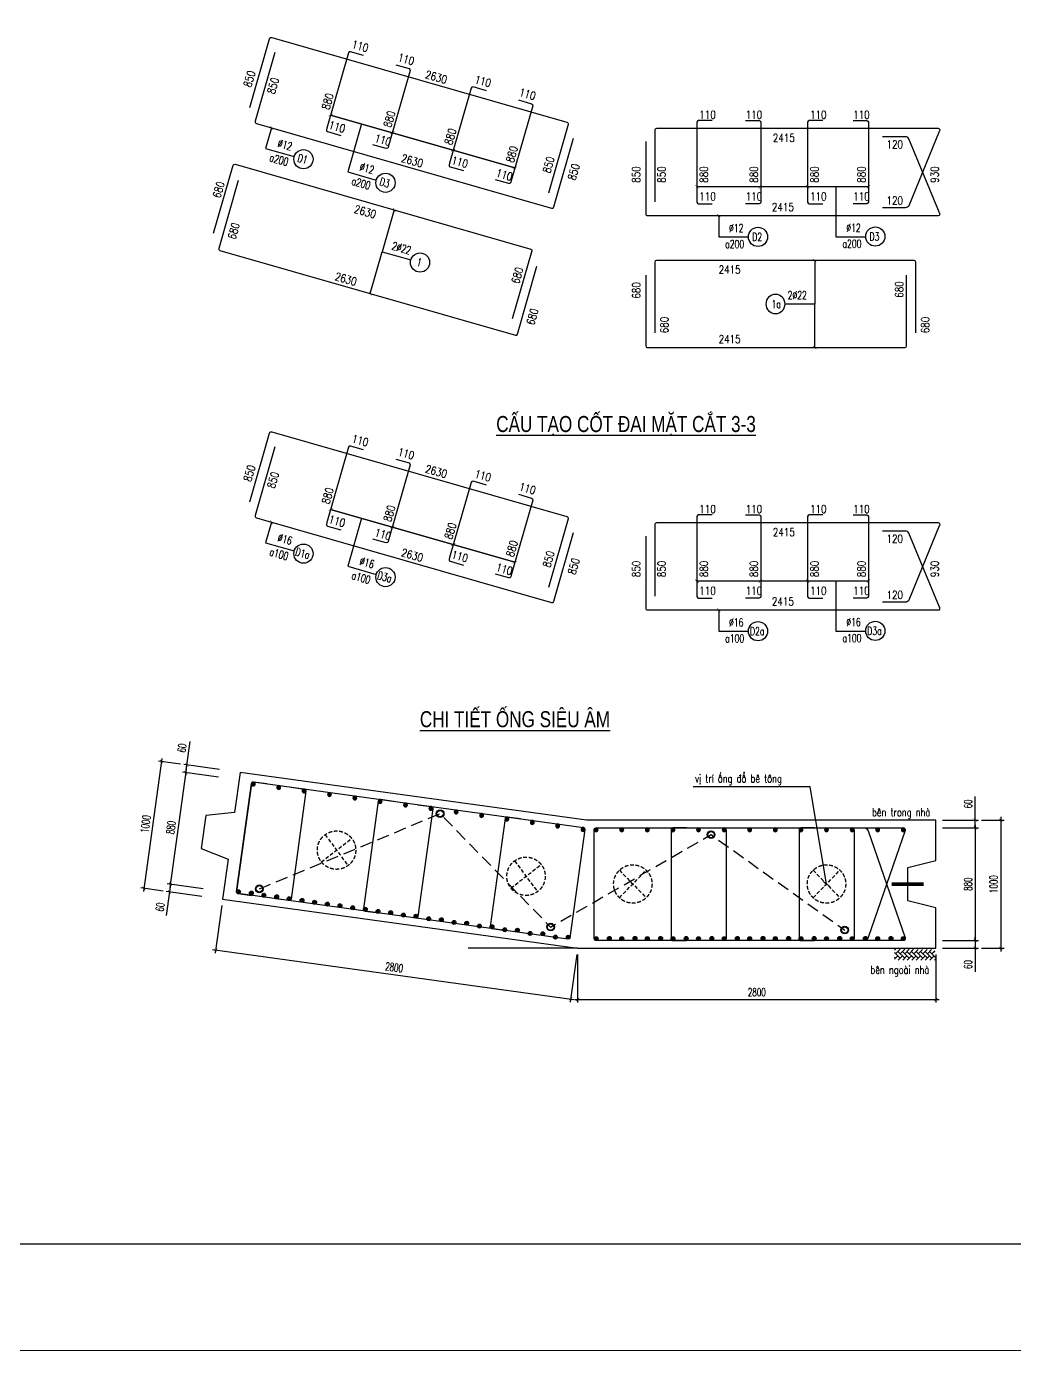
# Model space of a CAD drawing. Header units: millimetres. Extents: x -143483 to 1166745, y -1448440 to -1202244.
# Drawn here: x 975923 to 1006805, y -1285398 to -1244029 of the extents above; entities that cross this region are included whole.
import ezdxf
from ezdxf.enums import TextEntityAlignment as Align

# ---------------------------------------------------------------- set-up
doc = ezdxf.new("R2010")
doc.units = ezdxf.units.MM
doc.header["$LTSCALE"] = 30
doc.header["$PDMODE"] = 3
doc.linetypes.add('DASHED', pattern=[19.05, 12.7, -6.35])
doc.layers.get('0').update_dxf_attribs({"lineweight": 9})
doc.layers.get('Defpoints').update_dxf_attribs({"lineweight": 9})
for name, color, linetype in [('ccu11-Cotthep', 9, 'Continuous'), ('ccu11-Dim', 8, 'Continuous'), ('ccu11-Hatch', 8, 'Continuous'), ('ccu11-Manh', 8, 'Continuous'), ('ccu11-Text', 31, 'Continuous'), ('ccu11-Thay', 7, 'Continuous'), ('ccu11-Thep', 4, 'Continuous'), ('ccu11-Thep doc', 4, 'Continuous'), ('ccu11-Thepdai', 6, 'Continuous'), ('Xref_ST_MBDV Cot vach 30.7.2022$0$Xref_ST_MBDV Cot vach 30.7.2022|Xref_ST_MBDV Cot vach 30.7.2022|Xref_ST_MBDV Cot vach 30.7.2022|Xref_ST_MBDV Cot vach 30.7.2022|ccu12-Thay', 7, 'Continuous')]:
    doc.layers.add(name, color=color, linetype=linetype)
doc.layers.add('ccu11-Khuat', color=9, linetype='DASHED', lineweight=30)
doc.layers.add('Vicom_thep doc', color=1, linetype='Continuous', lineweight=35)
doc.styles.add('ccu11-dim', font='vnsimli.shx', dxfattribs={"width": 0.65, "bigfont": 'bigfont.shx'})
doc.styles.add('ccu11-VnAvH-B', font='VHAVANB.TTF')
doc.styles.add('ccu11-vnsimli', font='vnsimli.shx', dxfattribs={"width": 0.8, "bigfont": 'vns.shx'})
doc.styles.add('ccu11-vnsimple', font='vnsimple.shx', dxfattribs={"bigfont": 'bigfont.shx'})
doc.styles.add('ccu11_simli', font='vnsimli.shx', dxfattribs={"width": 0.8})
doc.dimstyles.new('ccu11-100', dxfattribs={"dimscale": 100, "dimtxt": 2.5, "dimasz": 1, "dimexe": 1, "dimexo": 2, "dimgap": 1, "dimtad": 1, "dimdec": 0, "dimdsep": 46, "dimtxsty": 'ccu11-dim', "dimblk": 'ARCHTICK', "dimcen": -1, "dimdle": 1, "dimclrd": 256, "dimclre": 256, "dimclrt": 3, "dimadec": 0, "dimazin": 2, "dimtfac": 0.1, "dimtdec": 0, "dimtmove": 0, "dimatfit": 1, "dimldrblk": 'ARCHTICK', "dimfxl": 0, "dimtvp": 0.833333, "dimtolj": 1, "dimtzin": 12, "dimarcsym": 0})
doc.dimstyles.new('ccu11-100x4', dxfattribs={"dimscale": 100, "dimtxt": 2.5, "dimasz": 1, "dimexe": 1, "dimexo": 2, "dimgap": 1, "dimtad": 1, "dimdec": 0, "dimlfac": 0.25, "dimdsep": 46, "dimtxsty": 'ccu11-dim', "dimblk": 'ARCHTICK', "dimcen": -1, "dimdle": 1, "dimclrd": 256, "dimclre": 256, "dimclrt": 3, "dimadec": 0, "dimazin": 2, "dimtfac": 0.1, "dimtdec": 0, "dimtmove": 0, "dimatfit": 1, "dimldrblk": 'ARCHTICK', "dimfxl": 0, "dimtvp": 0.833333, "dimtolj": 1, "dimtzin": 12, "dimarcsym": 0})

# ---------------------------------------------------------------- blocks, each defined once
blk = doc.blocks.new('_ARCHTICK')
at = {"color": 0, "linetype": 'ByBlock', "const_width": 0.15}
blk.add_lwpolyline([(-0.5, -0.5), (0.5, 0.5)], dxfattribs=at)
blk = doc.blocks.new('*D4385')
at = {"layer": 'ccu11-Dim', "linetype": 'ByBlock', "lineweight": -2, "ltscale": 30, "transparency": 16777216}
for p, q in [((980936, -1267106), (981037, -1266373)), ((981955, -1267246), (980837, -1267092)), ((980904, -1267344), (980936, -1267106)), ((981922, -1267484), (980804, -1267330)), ((980904, -1267344), (980890, -1267443))]:
    blk.add_line(p, q, dxfattribs=at)
at = {"layer": 'Defpoints', "color": 0, "linetype": 'ByBlock', "ltscale": 30, "transparency": 16777216}
for p in [(980904, -1267344), (982120, -1267511), (982153, -1267274)]:
    blk.add_point(p, dxfattribs=at)
at = {"layer": 'ccu11-Dim', "linetype": 'ByBlock', "lineweight": -2, "ltscale": 30, "transparency": 16777216, "xscale": 100, "yscale": 100, "zscale": 100}
for p, rotation in [((980936, -1267106), 262.1484996839569), ((980904, -1267344), 82.14849968395689)]:
    blk.add_blockref('_ARCHTICK', p, dxfattribs=dict(at, rotation=rotation))
at = {"layer": 'ccu11-Dim', "color": 3, "linetype": 'ByBlock', "ltscale": 30, "transparency": 16777216, "insert": (980783, -1266572), "char_height": 250, "attachment_point": 5, "rotation": 82.1485, "style": 'ccu11-dim'}
blk.add_mtext('\\A1;60', dxfattribs=at)
blk = doc.blocks.new('*D4386')
at = {"layer": 'ccu11-Dim', "linetype": 'ByBlock', "lineweight": -2, "ltscale": 30, "transparency": 16777216}
for p, q in [((980917, -1267245), (980409, -1270930)), ((981922, -1267484), (980804, -1267330)), ((981441, -1270971), (980324, -1270817))]:
    blk.add_line(p, q, dxfattribs=at)
at = {"layer": 'Defpoints', "color": 0, "linetype": 'ByBlock', "ltscale": 30, "transparency": 16777216}
for p in [(982120, -1267511), (980423, -1270831), (981640, -1270998)]:
    blk.add_point(p, dxfattribs=at)
at = {"layer": 'ccu11-Dim', "linetype": 'ByBlock', "lineweight": -2, "ltscale": 30, "transparency": 16777216, "xscale": 100, "yscale": 100, "zscale": 100}
for p, rotation in [((980904, -1267344), 82.14849968395689), ((980423, -1270831), 262.1484996839569)]:
    blk.add_blockref('_ARCHTICK', p, dxfattribs=dict(at, rotation=rotation))
at = {"layer": 'ccu11-Dim', "color": 3, "linetype": 'ByBlock', "ltscale": 30, "transparency": 16777216, "insert": (980440, -1269056), "char_height": 250, "attachment_point": 5, "rotation": 82.1485, "style": 'ccu11-dim'}
blk.add_mtext('\\A1;880', dxfattribs=at)
blk = doc.blocks.new('*D4387')
at = {"layer": 'ccu11-Dim', "linetype": 'ByBlock', "lineweight": -2, "ltscale": 30, "transparency": 16777216}
for p, q in [((981441, -1270971), (980324, -1270817)), ((980423, -1270831), (980390, -1271068)), ((980423, -1270831), (980436, -1270732)), ((980390, -1271068), (980289, -1271801)), ((981409, -1271209), (980291, -1271055))]:
    blk.add_line(p, q, dxfattribs=at)
at = {"layer": 'Defpoints', "color": 0, "linetype": 'ByBlock', "ltscale": 30, "transparency": 16777216}
for p in [(980423, -1270831), (981607, -1271236), (981640, -1270998)]:
    blk.add_point(p, dxfattribs=at)
at = {"layer": 'ccu11-Dim', "linetype": 'ByBlock', "lineweight": -2, "ltscale": 30, "transparency": 16777216, "xscale": 100, "yscale": 100, "zscale": 100}
for p, rotation in [((980423, -1270831), 262.1484996839569), ((980390, -1271068), 82.14849968395689)]:
    blk.add_blockref('_ARCHTICK', p, dxfattribs=dict(at, rotation=rotation))
at = {"layer": 'ccu11-Dim', "color": 3, "linetype": 'ByBlock', "ltscale": 30, "transparency": 16777216, "insert": (980098, -1271541), "char_height": 250, "attachment_point": 5, "rotation": 82.1485, "style": 'ccu11-dim'}
blk.add_mtext('\\A1;60', dxfattribs=at)
blk = doc.blocks.new('*D4388')
at = {"layer": 'ccu11-Dim', "linetype": 'ByBlock', "lineweight": -2, "ltscale": 30, "transparency": 16777216}
for p, q in [((980157, -1266898), (979584, -1271058)), ((980738, -1267079), (980045, -1266983)), ((980192, -1271041), (979498, -1270945))]:
    blk.add_line(p, q, dxfattribs=at)
at = {"layer": 'Defpoints', "color": 0, "linetype": 'ByBlock', "ltscale": 30, "transparency": 16777216}
for p in [(980936, -1267106), (979597, -1270959), (980390, -1271068)]:
    blk.add_point(p, dxfattribs=at)
at = {"layer": 'ccu11-Dim', "linetype": 'ByBlock', "lineweight": -2, "ltscale": 30, "transparency": 16777216, "xscale": 100, "yscale": 100, "zscale": 100}
for p, rotation in [((980144, -1266997), 82.14849968395689), ((979597, -1270959), 262.1484996839569)]:
    blk.add_blockref('_ARCHTICK', p, dxfattribs=dict(at, rotation=rotation))
at = {"layer": 'ccu11-Dim', "color": 3, "linetype": 'ByBlock', "ltscale": 30, "transparency": 16777216, "insert": (979648, -1268947), "char_height": 250, "attachment_point": 5, "rotation": 82.1485, "style": 'ccu11-dim'}
blk.add_mtext('\\A1;1000', dxfattribs=at)
blk = doc.blocks.new('*D4389')
at = {"layer": 'ccu11-Dim', "linetype": 'ByBlock', "lineweight": -2, "ltscale": 30, "transparency": 16777216}
for p, q in [((1005577, -1268828), (1005577, -1268088)), ((1004549, -1268828), (1005677, -1268828)), ((1004549, -1269068), (1005677, -1269068)), ((1005577, -1269068), (1005577, -1268828)), ((1005577, -1269068), (1005577, -1269168))]:
    blk.add_line(p, q, dxfattribs=at)
at = {"layer": 'Defpoints', "color": 0, "linetype": 'ByBlock', "ltscale": 30, "transparency": 16777216}
for p in [(1004349, -1268828), (1004349, -1269068), (1005577, -1269068)]:
    blk.add_point(p, dxfattribs=at)
at = {"layer": 'ccu11-Dim', "linetype": 'ByBlock', "lineweight": -2, "ltscale": 30, "transparency": 16777216, "xscale": 100, "yscale": 100, "zscale": 100}
for p, rotation in [((1005577, -1268828), 270), ((1005577, -1269068), 90)]:
    blk.add_blockref('_ARCHTICK', p, dxfattribs=dict(at, rotation=rotation))
at = {"layer": 'ccu11-Dim', "color": 3, "linetype": 'ByBlock', "ltscale": 30, "transparency": 16777216, "insert": (1005352, -1268320), "char_height": 250, "attachment_point": 5, "rotation": 90, "style": 'ccu11-dim'}
blk.add_mtext('\\A1;60', dxfattribs=at)
blk = doc.blocks.new('*D4390')
at = {"layer": 'ccu11-Dim', "linetype": 'ByBlock', "lineweight": -2, "ltscale": 30, "transparency": 16777216}
for p, q in [((1004549, -1269068), (1005677, -1269068)), ((1005577, -1268968), (1005577, -1272688)), ((1004549, -1272588), (1005677, -1272588))]:
    blk.add_line(p, q, dxfattribs=at)
at = {"layer": 'Defpoints', "color": 0, "linetype": 'ByBlock', "ltscale": 30, "transparency": 16777216}
for p in [(1004349, -1269068), (1004349, -1272588), (1005577, -1272588)]:
    blk.add_point(p, dxfattribs=at)
at = {"layer": 'ccu11-Dim', "linetype": 'ByBlock', "lineweight": -2, "ltscale": 30, "transparency": 16777216, "xscale": 100, "yscale": 100, "zscale": 100}
for p, rotation in [((1005577, -1269068), 90), ((1005577, -1272588), 270)]:
    blk.add_blockref('_ARCHTICK', p, dxfattribs=dict(at, rotation=rotation))
at = {"layer": 'ccu11-Dim', "color": 3, "linetype": 'ByBlock', "ltscale": 30, "transparency": 16777216, "insert": (1005352, -1270828), "char_height": 250, "attachment_point": 5, "rotation": 90, "style": 'ccu11-dim'}
blk.add_mtext('\\A1;880', dxfattribs=at)
blk = doc.blocks.new('*D4391')
at = {"layer": 'ccu11-Dim', "linetype": 'ByBlock', "lineweight": -2, "ltscale": 30, "transparency": 16777216}
for p, q in [((1005577, -1272588), (1005577, -1272488)), ((1004549, -1272588), (1005677, -1272588)), ((1004549, -1272828), (1005677, -1272828)), ((1005577, -1272588), (1005577, -1272828)), ((1005577, -1272828), (1005577, -1273567))]:
    blk.add_line(p, q, dxfattribs=at)
at = {"layer": 'Defpoints', "color": 0, "linetype": 'ByBlock', "ltscale": 30, "transparency": 16777216}
for p in [(1004349, -1272588), (1004349, -1272828), (1005577, -1272588)]:
    blk.add_point(p, dxfattribs=at)
at = {"layer": 'ccu11-Dim', "linetype": 'ByBlock', "lineweight": -2, "ltscale": 30, "transparency": 16777216, "xscale": 100, "yscale": 100, "zscale": 100}
for p, rotation in [((1005577, -1272588), 270), ((1005577, -1272828), 90)]:
    blk.add_blockref('_ARCHTICK', p, dxfattribs=dict(at, rotation=rotation))
at = {"layer": 'ccu11-Dim', "color": 3, "linetype": 'ByBlock', "ltscale": 30, "transparency": 16777216, "insert": (1005352, -1273336), "char_height": 250, "attachment_point": 5, "rotation": 90, "style": 'ccu11-dim'}
blk.add_mtext('\\A1;60', dxfattribs=at)
blk = doc.blocks.new('*D4392')
at = {"layer": 'ccu11-Dim', "linetype": 'ByBlock', "lineweight": -2, "ltscale": 30, "transparency": 16777216}
for p, q in [((1006377, -1268728), (1006377, -1272928)), ((1005777, -1268828), (1006477, -1268828)), ((1005777, -1272828), (1006477, -1272828))]:
    blk.add_line(p, q, dxfattribs=at)
at = {"layer": 'Defpoints', "color": 0, "linetype": 'ByBlock', "ltscale": 30, "transparency": 16777216}
for p in [(1005577, -1268828), (1005577, -1272828), (1006377, -1272828)]:
    blk.add_point(p, dxfattribs=at)
at = {"layer": 'ccu11-Dim', "linetype": 'ByBlock', "lineweight": -2, "ltscale": 30, "transparency": 16777216, "xscale": 100, "yscale": 100, "zscale": 100}
for p, rotation in [((1006377, -1268828), 90), ((1006377, -1272828), 270)]:
    blk.add_blockref('_ARCHTICK', p, dxfattribs=dict(at, rotation=rotation))
at = {"layer": 'ccu11-Dim', "color": 3, "linetype": 'ByBlock', "ltscale": 30, "transparency": 16777216, "insert": (1006152, -1270828), "char_height": 250, "attachment_point": 5, "rotation": 90, "style": 'ccu11-dim'}
blk.add_mtext('\\A1;1000', dxfattribs=at)
blk = doc.blocks.new('MCT')
at = {"ltscale": 0.005}
for p, q in [((-0.49, 0), (0.49, 0)), ((0.35, -0.35), (-0.35, 0.35)), ((-0.35, -0.35), (0.35, 0.35)), ((0, -0.49), (0, 0.49))]:
    blk.add_line(p, q, dxfattribs=at)
blk.add_circle((0, 0), 0.492, dxfattribs=at)
blk = doc.blocks.new('*U4379')
at = {"layer": 'ccu11-Thep doc', "xscale": -121.9200000001001, "yscale": 121.9200000001001, "zscale": 121.92, "rotation": 270}
blk.add_blockref('MCT', (0, 0), dxfattribs=at)
blk = doc.blocks.new('*U4380')
at = {"layer": 'ccu11-Thep doc', "color": 0, "linetype": 'ByBlock', "lineweight": -2, "transparency": 16777216}
for p in [(0, 0), (800, 0), (1600, 0), (2400, 0), (3200, 0), (4000, 0), (4800, 0), (5600, 0), (6400, 0), (7200, 0), (8000, 0), (8800, 0), (9600, 0)]:
    blk.add_blockref('*U4379', p, dxfattribs=at)
blk = doc.blocks.new('*U4381')
at = {"layer": 'ccu11-Thep doc', "xscale": -121.9200000001001, "yscale": 121.9200000001001, "zscale": 121.92, "rotation": 270}
blk.add_blockref('MCT', (0, 0), dxfattribs=at)
blk = doc.blocks.new('*U4382')
at = {"layer": 'ccu11-Thep doc', "color": 0, "linetype": 'ByBlock', "lineweight": -2, "transparency": 16777216}
for p in [(0, 0), (800, 0), (1600, 0), (2400, 0), (3200, 0), (4000, 0), (4800, 0), (5600, 0), (6400, 0), (7200, 0), (8000, 0), (8800, 0), (9600, 0)]:
    blk.add_blockref('*U4381', p, dxfattribs=at)
blk = doc.blocks.new('*U4383')
at = {"layer": 'ccu11-Thep doc', "xscale": -121.9200000001001, "yscale": 121.9200000001001, "zscale": 121.92, "rotation": 270}
blk.add_blockref('MCT', (0, 0), dxfattribs=at)
blk = doc.blocks.new('*U4384')
at = {"layer": 'ccu11-Thep doc', "color": 0, "linetype": 'ByBlock', "lineweight": -2, "transparency": 16777216}
for p in [(0, 0), (800, 0), (1600, 0), (2400, 0), (3200, 0), (4000, 0), (4800, 0), (5600, 0), (6400, 0), (7200, 0), (8000, 0), (8800, 0), (9600, 0), (10400, 0)]:
    blk.add_blockref('*U4383', p, dxfattribs=at)
blk = doc.blocks.new('*U4373')
at = {"layer": 'ccu11-Thep doc', "xscale": -121.9200000001001, "yscale": 121.9200000001001, "zscale": 121.92, "rotation": 270}
blk.add_blockref('MCT', (0, 0), dxfattribs=at)
blk = doc.blocks.new('*U4374')
at = {"layer": 'ccu11-Thep doc', "color": 0, "linetype": 'ByBlock', "lineweight": -2, "transparency": 16777216}
for p in [(0, 0), (800, 0), (1600, 0), (2400, 0), (3200, 0), (4000, 0), (4800, 0), (5600, 0), (6400, 0), (7200, 0), (8000, 0), (8800, 0), (9600, 0), (10400, 0)]:
    blk.add_blockref('*U4373', p, dxfattribs=at)
blk = doc.blocks.new('*D4393')
at = {"layer": 'ccu11-Dim', "linetype": 'ByBlock', "lineweight": -2, "ltscale": 30, "transparency": 16777216}
for p, q in [((982027, -1271496), (981822, -1272982)), ((981736, -1272869), (993029, -1274427)), ((993122, -1273026), (992917, -1274512))]:
    blk.add_line(p, q, dxfattribs=at)
at = {"layer": 'Defpoints', "color": 0, "linetype": 'ByBlock', "ltscale": 30, "transparency": 16777216}
for p in [(982054, -1271298), (993149, -1272828), (992930, -1274413)]:
    blk.add_point(p, dxfattribs=at)
at = {"layer": 'ccu11-Dim', "linetype": 'ByBlock', "lineweight": -2, "ltscale": 30, "transparency": 16777216, "xscale": 100, "yscale": 100, "zscale": 100}
for p, rotation in [((981835, -1272883), 172.1484996860987), ((992930, -1274413), 352.1484996860988)]:
    blk.add_blockref('_ARCHTICK', p, dxfattribs=dict(at, rotation=rotation))
at = {"layer": 'ccu11-Dim', "color": 3, "linetype": 'ByBlock', "ltscale": 30, "transparency": 16777216, "insert": (987414, -1273425), "char_height": 250, "attachment_point": 5, "rotation": 352.1485, "style": 'ccu11-dim'}
blk.add_mtext('\\A1;2800', dxfattribs=at)
blk = doc.blocks.new('*D4394')
at = {"layer": 'ccu11-Dim', "linetype": 'ByBlock', "lineweight": -2, "ltscale": 30, "transparency": 16777216}
for p, q in [((993149, -1273028), (993149, -1274528)), ((1004349, -1273028), (1004349, -1274528)), ((993049, -1274428), (1004449, -1274428))]:
    blk.add_line(p, q, dxfattribs=at)
at = {"layer": 'Defpoints', "color": 0, "linetype": 'ByBlock', "ltscale": 30, "transparency": 16777216}
for p in [(993149, -1272828), (1004349, -1272828), (1004349, -1274428)]:
    blk.add_point(p, dxfattribs=at)
at = {"layer": 'ccu11-Dim', "linetype": 'ByBlock', "lineweight": -2, "ltscale": 30, "transparency": 16777216, "xscale": 100, "yscale": 100, "zscale": 100, "rotation": 180}
blk.add_blockref('_ARCHTICK', (993149, -1274428), dxfattribs=at)
at = {"layer": 'ccu11-Dim', "linetype": 'ByBlock', "lineweight": -2, "ltscale": 30, "transparency": 16777216, "xscale": 100, "yscale": 100, "zscale": 100}
blk.add_blockref('_ARCHTICK', (1004349, -1274428), dxfattribs=at)
at = {"layer": 'ccu11-Dim', "color": 3, "linetype": 'ByBlock', "ltscale": 30, "transparency": 16777216, "insert": (998749, -1274203), "char_height": 250, "attachment_point": 5, "style": 'ccu11-dim'}
blk.add_mtext('\\A1;2800', dxfattribs=at)
blk = doc.blocks.new('ccu11_block_thep')
at = {"layer": 'ccu11-Thep', "color": 3}
for p, q in [((-0.4, 0), (0.4, 0)), ((-0.28, 0.28), (0.28, -0.28)), ((0.28, 0.28), (-0.28, -0.28)), ((0, 0.4), (0, -0.4))]:
    blk.add_line(p, q, dxfattribs=at)
at = {"layer": 'ccu11-Thep', "color": 1, "const_width": 0.0667}
blk.add_lwpolyline([(-0.4, 0, 1), (0.4, 0, 1), (-0.4, 0, 1)], format="xyb", dxfattribs=at)
at = {"layer": 'ccu11-Thep', "color": 1}
blk.add_circle((0, 0), 0.4, dxfattribs=at)
blk = doc.blocks.new('*U4375')
at = {"layer": 'Vicom_thep doc', "xscale": -150, "yscale": 150, "zscale": 150, "rotation": 180}
blk.add_blockref('ccu11_block_thep', (0, 0), dxfattribs=at)
blk = doc.blocks.new('*U4376')
at = {"layer": 'ccu11-Thep doc', "color": 0, "linetype": 'ByBlock', "lineweight": -2, "transparency": 16777216}
for p in [(0, 0), (800, 0), (1600, 0), (2400, 0), (3200, 0), (4000, 0), (4800, 0), (5600, 0), (6400, 0), (7200, 0), (8000, 0), (8800, 0), (9600, 0)]:
    blk.add_blockref('*U4375', p, dxfattribs=at)
blk = doc.blocks.new('*U4377')
at = {"layer": 'Vicom_thep doc', "xscale": -150, "yscale": 150, "zscale": 150, "rotation": 180}
blk.add_blockref('ccu11_block_thep', (0, 0), dxfattribs=at)
blk = doc.blocks.new('*U4378')
at = {"layer": 'ccu11-Thep doc', "color": 0, "linetype": 'ByBlock', "lineweight": -2, "transparency": 16777216}
for p in [(0, 0), (800, 0), (1600, 0), (2400, 0), (3200, 0), (4000, 0), (4800, 0), (5600, 0), (6400, 0), (7200, 0), (8000, 0), (8800, 0)]:
    blk.add_blockref('*U4377', p, dxfattribs=at)
blk = doc.blocks.new('SHD')
at = {"layer": 'ccu11-Cotthep'}
blk.add_circle((300, 0), 300, dxfattribs=at)
at = {"layer": 'ccu11-Cotthep', "color": 31, "style": 'ccu11_simli', "width": 0.8}
blk.add_attdef('DK', text='', height=250, dxfattribs=at).set_placement((-101, 65), align=Align.BOTTOM_RIGHT)
blk.add_attdef('KH', text='', height=250, dxfattribs=at).set_placement((300, 0), align=Align.MIDDLE)
blk.add_attdef('KC', text='', height=250, dxfattribs=at).set_placement((-101, -142), align=Align.TOP_RIGHT)

msp = doc.modelspace()

# ---------------------------------------------------------------- hatches: boundary and pattern name
at = {"layer": 'ccu11-Hatch', "ltscale": 10}
h = msp.add_hatch(dxfattribs=at)
h.set_pattern_fill('AR-HBONE', color=256, scale=25, angle=270, style=0)
h.set_pattern_definition([(45, (-2258793.95, 503252.32), (141.4213562, 4e-14), [300, -100]), (315, (-2258723.24, 503323.03), (141.4213562, 4e-14), [300, -100])])
h.paths.add_polyline_path([(1003056.55, -1272851.15), (1003056.55, -1273203.87), (1004348.91, -1273203.87), (1004306.05, -1272872.57)])

# ---------------------------------------------------------------- linework, layer by layer
at = {"layer": 'ccu11-Dim'}
msp.add_lwpolyline([(993148.91, -1272827.88), (989723.34, -1272827.88)], dxfattribs=at)
at = {"layer": 'ccu11-Khuat', "ltscale": 0.3}
for p, q in [((985141.23, -1270131.72), (986088.91, -1269395.58)), ((985258.54, -1269281.07), (985971.6, -1270246.23)), ((991063.09, -1270948.39), (992010.77, -1270212.25)), ((991180.4, -1270097.74), (991893.46, -1271062.9)), ((994455.27, -1270392.16), (995293.5, -1271250.87)), ((994455.27, -1271250.87), (995293.5, -1270392.16)), ((1000509.79, -1270392.16), (1001348.02, -1271250.87)), ((1000509.79, -1271250.87), (1001348.02, -1270392.16))]:
    msp.add_line(p, q, dxfattribs=at)
at = {"layer": 'ccu11-Khuat', "flags": 128}
msp.add_lwpolyline([(983202.49, -1270972.85), (988852.92, -1268624.37), (992303.98, -1272168.03), (997320.37, -1269279.03), (1001497.59, -1272261.23)], dxfattribs=at)
at = {"layer": 'ccu11-Khuat', "ltscale": 0.3}
for centre in [(985615.07, -1269763.65), (991536.93, -1270580.32), (994874.39, -1270821.51), (1000928.91, -1270821.51)]:
    msp.add_circle(centre, 600, dxfattribs=at)
at = {"layer": 'ccu11-Thay'}
for p, q in [((982600.33, -1267335.39), (982428.2, -1268583.58)), ((981526.63, -1268681.33), (981384.56, -1269711.58)), ((982428.2, -1268583.58), (981526.63, -1268681.33)), ((1004348.91, -1270087.88), (1004348.91, -1268827.88)), ((981384.56, -1269711.58), (982226.03, -1270049.7)), ((982226.03, -1270049.7), (982053.9, -1271297.89)), ((1003469.14, -1270307.88), (1004348.91, -1270087.88)), ((1003469.14, -1271347.88), (1003469.14, -1270307.88)), ((1004348.91, -1271567.88), (1003469.14, -1271347.88)), ((1004348.91, -1272827.88), (1004348.91, -1271567.88))]:
    msp.add_line(p, q, dxfattribs=at)
at = {"layer": 'ccu11-Thay', "ltscale": 30}
for centre, radius in [((988852.92, -1268624.37), 120), ((988852.92, -1268624.37), 100), ((997320.37, -1269279.03), 120), ((997320.37, -1269279.03), 100), ((983202.49, -1270972.85), 120), ((983202.49, -1270972.85), 100), ((992303.98, -1272168.03), 120), ((992303.98, -1272168.03), 100), ((1001497.59, -1272261.23), 120), ((1001497.59, -1272261.23), 100)]:
    msp.add_circle(centre, radius, dxfattribs=at)
at = {"layer": 'ccu11-Thep', "const_width": 120}
msp.add_lwpolyline([(1002968.91, -1270827.88), (1003968.91, -1270827.88)], dxfattribs=at)
at = {"layer": 'ccu11-Thepdai'}
for points in [[(982900.39, -1246559.66), (983516.15, -1244412.23, -0.41421356), (983590.37, -1244371.09), (992810.24, -1247014.84, -0.41421356), (992851.38, -1247089.06), (992235.61, -1249236.5)], [(983689.22, -1244842.63), (983073.46, -1246990.06, 0.41421356), (983114.59, -1247064.28), (992334.58, -1249708.06, 0.41421356), (992408.79, -1249666.93), (993024.56, -1247519.49)], [(1002679.37, -1249683.39), (1003399.84, -1249683.39, 0.26628921), (1003511.61, -1249619.32), (1004465.06, -1247299.81, 0.64209887), (1004427.22, -1247217.13), (995617.5, -1247217.13, 0.41421356), (995557.5, -1247277.13), (995557.5, -1249511.1)], [(995277.22, -1247627.6), (995277.22, -1249877.13, 0.41421356), (995337.22, -1249937.13), (1004428.2, -1249937.13, 0.65283078), (1004465.03, -1249853.31), (1003504.13, -1247536.13, 0.30093739), (1003392.36, -1247472.06), (1002679.37, -1247472.06)], [(1003715.23, -1253600.84), (1003715.23, -1251390.84, 0.41421356), (1003665.23, -1251340.84), (995612.22, -1251340.84, 0.41421356), (995562.22, -1251390.84), (995562.22, -1253600.84)], [(982900.39, -1258881), (983516.15, -1256733.56, -0.41421356), (983590.37, -1256692.42), (992810.24, -1259336.18, -0.41421356), (992851.38, -1259410.39), (992235.61, -1261557.83)], [(983689.22, -1257163.96), (983073.46, -1259311.4, 0.41421356), (983114.59, -1259385.61), (992334.58, -1262029.4, 0.41421356), (992408.79, -1261988.26), (993024.56, -1259840.82)], [(1002679.37, -1262004.72), (1003399.84, -1262004.72, 0.26628921), (1003511.61, -1261940.65), (1004465.06, -1259621.14, 0.64209887), (1004427.22, -1259538.46), (995617.5, -1259538.46, 0.41421356), (995557.5, -1259598.46), (995557.5, -1261832.44)], [(995277.22, -1259948.93), (995277.22, -1262198.46, 0.41421356), (995337.22, -1262258.46), (1004428.2, -1262258.46, 0.65283078), (1004465.03, -1262174.65), (1003504.13, -1259857.46, 0.30093739), (1003392.36, -1259793.39), (1002679.37, -1259793.39)], [(992844.84, -1272543.77), (982542.34, -1271122.98, -0.41421356), (982491.1, -1271055.34), (982956.96, -1267677.31, -0.41421356), (983013.32, -1267634.61), (993335.23, -1269058.08, -0.41421356), (993377.93, -1269114.45), (992901.2, -1272501.07, -0.41421356), (992844.84, -1272543.77)], [(983439.29, -1267693.36), (983023.23, -1267635.98, 0.41421356), (982955.59, -1267687.22), (982491.1, -1271055.34, 0.41421356), (982542.34, -1271122.98), (982958.41, -1271180.36)], [(984192.16, -1267797.19), (984608.23, -1267854.56, -0.41421356), (984659.47, -1267922.2), (984194.98, -1271290.32, -0.41421356), (984127.34, -1271341.56), (983711.28, -1271284.18)], [(987401.79, -1268239.82), (986985.72, -1268182.44, 0.41421356), (986918.09, -1268233.68), (986453.6, -1271601.8, 0.41421356), (986504.84, -1271669.44), (986920.9, -1271726.81)], [(988154.66, -1268343.64), (988570.72, -1268401.02, -0.41421356), (988621.96, -1268468.66), (988157.47, -1271836.78, -0.41421356), (988089.84, -1271888.02), (987673.78, -1271830.64)], [(991364.28, -1268786.28), (990948.22, -1268728.9, 0.41421356), (990880.59, -1268780.14), (990416.1, -1272148.26, 0.41421356), (990467.34, -1272215.89), (990883.4, -1272273.27)], [(1001400.71, -1269067.88), (1002121.18, -1269067.88, -0.23620228), (1002232.94, -1269160.62), (1003386.82, -1272507.38, -0.5204497), (1003330.43, -1272587.88), (993718.91, -1272587.88, -0.41421356), (993668.91, -1272537.88), (993668.91, -1269117.88, -0.41421356), (993718.91, -1269067.88), (1003330.43, -1269067.88, -0.5204497), (1003386.82, -1269148.38), (1002232.94, -1272495.13, -0.23620228), (1002121.18, -1272587.88), (1001400.71, -1272587.88)], [(996548.91, -1269067.88), (996128.91, -1269067.88, 0.41421356), (996068.91, -1269127.88), (996068.91, -1272527.88, 0.41421356), (996128.91, -1272587.88), (996548.91, -1272587.88)], [(997308.91, -1269067.88), (997728.91, -1269067.88, -0.41421356), (997788.91, -1269127.88), (997788.91, -1272527.88, -0.41421356), (997728.91, -1272587.88), (997308.91, -1272587.88)], [(1000548.91, -1269067.88), (1000128.91, -1269067.88, 0.41421356), (1000068.91, -1269127.88), (1000068.91, -1272527.88, 0.41421356), (1000128.91, -1272587.88), (1000548.91, -1272587.88)], [(1001308.91, -1269067.88), (1001728.91, -1269067.88, -0.41421356), (1001788.91, -1269127.88), (1001788.91, -1272527.88, -0.41421356), (1001728.91, -1272587.88), (1001308.91, -1272587.88)]]:
    msp.add_lwpolyline(points, format="xyb", dxfattribs=at)
at = {"layer": 'ccu11-Thepdai', "flags": 128}
for points in [[(986461.56, -1244937.18), (986048.22, -1244818.65, 0.38911631), (985986.37, -1244852.94), (985312.51, -1247203), (985298.09, -1247253.27, 0.38911631), (985332.37, -1247315.11), (985745.71, -1247433.64)], [(987467.4, -1245225.6), (987880.74, -1245344.12, -0.38911631), (987915.02, -1245405.97), (987241.16, -1247756.03), (987226.74, -1247806.3, -0.38911631), (987164.89, -1247840.58), (986751.55, -1247722.06)], [(990297.48, -1246037.11), (989884.14, -1245918.59, 0.38911631), (989822.3, -1245952.87), (989148.43, -1248302.93), (989134.01, -1248353.2, 0.38911631), (989168.29, -1248415.05), (989581.63, -1248533.57)], [(991297.51, -1246323.87), (991710.86, -1246442.39, -0.38911631), (991745.14, -1246504.23), (991071.27, -1248854.29), (991056.85, -1248904.57, -0.38911631), (990995.01, -1248938.85), (990581.67, -1248820.32)], [(997357.22, -1246969.88), (996927.22, -1246969.88, 0.38911631), (996877.22, -1247019.88), (996877.22, -1249464.64), (996877.22, -1249516.94, 0.38911631), (996927.22, -1249566.94), (997357.22, -1249566.94)], [(998397.55, -1246969.88), (998827.55, -1246969.88, -0.38911631), (998877.55, -1247019.88), (998877.55, -1249464.64), (998877.55, -1249516.94, -0.38911631), (998827.55, -1249566.94), (998397.55, -1249566.94)], [(1000817.93, -1246969.88), (1000387.93, -1246969.88, 0.38911631), (1000337.93, -1247019.88), (1000337.93, -1249464.64), (1000337.93, -1249516.94, 0.38911631), (1000387.93, -1249566.94), (1000817.93, -1249566.94)], [(1001758.75, -1246969.88), (1002188.75, -1246969.88, -0.38911631), (1002238.75, -1247019.88), (1002238.75, -1249464.64), (1002238.75, -1249516.94, -0.38911631), (1002188.75, -1249566.94), (1001758.75, -1249566.94)], [(986461.56, -1257258.51), (986048.22, -1257139.99, 0.38911631), (985986.37, -1257174.27), (985312.51, -1259524.33), (985298.09, -1259574.6, 0.38911631), (985332.37, -1259636.44), (985745.71, -1259754.97)], [(987467.4, -1257546.93), (987880.74, -1257665.45, -0.38911631), (987915.02, -1257727.3), (987241.16, -1260077.36), (987226.74, -1260127.63, -0.38911631), (987164.89, -1260161.91), (986751.55, -1260043.39)], [(990297.48, -1258358.44), (989884.14, -1258239.92, 0.38911631), (989822.3, -1258274.2), (989148.43, -1260624.26), (989134.01, -1260674.53, 0.38911631), (989168.29, -1260736.38), (989581.63, -1260854.9)], [(991297.51, -1258645.2), (991710.86, -1258763.72, -0.38911631), (991745.14, -1258825.57), (991071.27, -1261175.63), (991056.85, -1261225.9, -0.38911631), (990995.01, -1261260.18), (990581.67, -1261141.66)], [(997357.22, -1259291.21), (996927.22, -1259291.21, 0.38911631), (996877.22, -1259341.21), (996877.22, -1261785.98), (996877.22, -1261838.27, 0.38911631), (996927.22, -1261888.27), (997357.22, -1261888.27)], [(998397.55, -1259291.21), (998827.55, -1259291.21, -0.38911631), (998877.55, -1259341.21), (998877.55, -1261785.98), (998877.55, -1261838.27, -0.38911631), (998827.55, -1261888.27), (998397.55, -1261888.27)], [(1000817.93, -1259291.21), (1000387.93, -1259291.21, 0.38911631), (1000337.93, -1259341.21), (1000337.93, -1261785.98), (1000337.93, -1261838.27, 0.38911631), (1000387.93, -1261888.27), (1000817.93, -1261888.27)], [(1001758.75, -1259291.21), (1002188.75, -1259291.21, -0.38911631), (1002238.75, -1259341.21), (1002238.75, -1261785.98), (1002238.75, -1261838.27, -0.38911631), (1002188.75, -1261888.27), (1001758.75, -1261888.27)]]:
    msp.add_lwpolyline(points, format="xyb", dxfattribs=at)
at = {"layer": 'ccu11-Thepdai', "linetype": 'ByBlock', "ltscale": 30}
for points in [[(981773.1, -1250490.97), (982382.26, -1248366.58, -0.41421356), (982444.11, -1248332.3), (991683.2, -1250981.57, -0.41421356), (991717.48, -1251043.41), (991108.33, -1253167.8)], [(982543.21, -1248839.25), (981934.05, -1250963.64, 0.41421356), (981968.33, -1251025.49), (991207.54, -1253674.79, 0.41421356), (991269.38, -1253640.5), (991878.54, -1251516.12)], [(995277.22, -1251800.84), (995277.22, -1254010.84, 0.41421356), (995327.22, -1254060.84), (1003380.23, -1254060.84, 0.41421356), (1003430.23, -1254010.84), (1003430.23, -1251800.84)]]:
    msp.add_lwpolyline(points, format="xyb", dxfattribs=at)
at = {"layer": 'Defpoints', "color": 2}
msp.add_line((-139032.75, -1285397.81), (1029102.19, -1285397.81), dxfattribs=at)
at = {"layer": 'Xref_ST_MBDV Cot vach 30.7.2022$0$Xref_ST_MBDV Cot vach 30.7.2022|Xref_ST_MBDV Cot vach 30.7.2022|Xref_ST_MBDV Cot vach 30.7.2022|Xref_ST_MBDV Cot vach 30.7.2022|ccu12-Thay', "ltscale": 10}
for p, q in [((993423.41, -1268827.88), (982600.33, -1267335.39)), ((1004348.91, -1268827.88), (993423.41, -1268827.88)), ((982053.9, -1271297.89), (993148.91, -1272827.88)), ((993148.91, -1272827.88), (1004348.91, -1272827.88))]:
    msp.add_line(p, q, dxfattribs=at)
at = {"layer": 'Xref_ST_MBDV Cot vach 30.7.2022$0$Xref_ST_MBDV Cot vach 30.7.2022|Xref_ST_MBDV Cot vach 30.7.2022|Xref_ST_MBDV Cot vach 30.7.2022|Xref_ST_MBDV Cot vach 30.7.2022|ccu12-Thay'}
msp.add_lwpolyline([(927726.59, -1210408.39), (1029072.88, -1210408.39), (1029072.88, -1282074.69), (927726.59, -1282074.69)], close=True, dxfattribs=at)

# ---------------------------------------------------------------- block references
at = {"layer": 'ccu11-Cotthep', "yscale": 100, "zscale": 100}
for p, xscale, rotation in [((985429.49, -1246795.03), 100, 163.9999999999999), ((987358.14, -1247348.07), 100, 163.9999999999999), ((989265.41, -1247894.97), 100, 163.9999999999999), ((996877.22, -1249040.24), -100, 180), ((998861.35, -1249040.24), 100, 180), ((1000337.93, -1249040.24), -100, 180), ((985429.49, -1259116.37), 100, 163.9999999999999), ((987358.14, -1259669.4), 100, 163.9999999999999), ((989265.41, -1260216.3), 100, 163.9999999999999), ((996877.22, -1261361.57), -100, 180), ((998861.35, -1261361.57), 100, 180), ((1000337.93, -1261361.57), -100, 180)]:
    msp.add_blockref('_ARCHTICK', p, dxfattribs=dict(at, xscale=xscale, rotation=rotation))
at = {"layer": 'ccu11-Cotthep'}
ref = msp.add_blockref('SHD', (984291.46, -1248094.54), dxfattribs=dict(at, rotation=344))
ref.add_attrib('KH', 'D1', dxfattribs={"color": 31, "height": 250, "rotation": 344, "style": 'ccu11-vnsimple', "width": 0.7}).set_placement((984555.8, -1248170.34), align=Align.MIDDLE_CENTER)
ref.add_attrib('KC', 'a200', dxfattribs={"color": 31, "height": 250, "rotation": 344, "style": 'ccu11-vnsimple', "width": 0.7}).set_placement((983851.91, -1248072.53), align=Align.TOP_CENTER)
ref.add_attrib('DK', '`12', dxfattribs={"color": 31, "height": 250, "rotation": 344, "style": 'ccu11-vnsimple', "width": 0.7}).set_placement((983946.1, -1247917.49), align=Align.BOTTOM_CENTER)
ref = msp.add_blockref('SHD', (986856.16, -1248829.95), dxfattribs=dict(at, rotation=344))
ref.add_attrib('KH', 'D3', dxfattribs={"color": 31, "height": 250, "rotation": 344, "style": 'ccu11-vnsimple', "width": 0.7}).set_placement((987120.51, -1248905.76), align=Align.MIDDLE_CENTER)
ref.add_attrib('KC', 'a200', dxfattribs={"color": 31, "height": 250, "rotation": 344, "style": 'ccu11-vnsimple', "width": 0.7}).set_placement((986416.62, -1248807.95), align=Align.TOP_CENTER)
ref.add_attrib('DK', '`12', dxfattribs={"color": 31, "height": 250, "rotation": 344, "style": 'ccu11-vnsimple', "width": 0.7}).set_placement((986510.8, -1248652.9), align=Align.BOTTOM_CENTER)
ref = msp.add_blockref('SHD', (998487.8, -1250603.09), dxfattribs=at)
ref.add_attrib('KH', 'D2', dxfattribs={"color": 31, "height": 250, "style": 'ccu11-vnsimple', "width": 0.7}).set_placement((998762.8, -1250603.09), align=Align.MIDDLE_CENTER)
ref.add_attrib('KC', 'a200', dxfattribs={"color": 31, "height": 250, "style": 'ccu11-vnsimple', "width": 0.7}).set_placement((998059.22, -1250703.09), align=Align.TOP_CENTER)
ref.add_attrib('DK', '`12', dxfattribs={"color": 31, "height": 250, "style": 'ccu11-vnsimple', "width": 0.7}).set_placement((998107.02, -1250528.09), align=Align.BOTTOM_CENTER)
ref = msp.add_blockref('SHD', (1002152.62, -1250592.09), dxfattribs=at)
ref.add_attrib('KH', 'D3', dxfattribs={"color": 31, "height": 250, "style": 'ccu11-vnsimple', "width": 0.7}).set_placement((1002427.62, -1250592.09), align=Align.MIDDLE_CENTER)
ref.add_attrib('KC', 'a200', dxfattribs={"color": 31, "height": 250, "style": 'ccu11-vnsimple', "width": 0.7}).set_placement((1001724.04, -1250692.09), align=Align.TOP_CENTER)
ref.add_attrib('DK', '`12', dxfattribs={"color": 31, "height": 250, "style": 'ccu11-vnsimple', "width": 0.7}).set_placement((1001771.83, -1250517.09), align=Align.BOTTOM_CENTER)
ref = msp.add_blockref('SHD', (987935.87, -1251321.84), dxfattribs=dict(at, rotation=344))
ref.add_attrib('KH', '1', dxfattribs={"color": 31, "height": 250, "rotation": 344, "style": 'ccu11-vnsimple', "width": 0.7}).set_placement((988200.21, -1251397.64), align=Align.MIDDLE_CENTER)
ref.add_attrib('DK', '2`22', dxfattribs={"color": 31, "height": 250, "rotation": 344, "style": 'ccu11-vnsimple', "width": 0.7}).set_placement((987590.51, -1251144.79), align=Align.BOTTOM_CENTER)
ref = msp.add_blockref('SHD', (999632.25, -1252700.84), dxfattribs=dict(at, xscale=-1))
ref.add_attrib('KH', '1a', dxfattribs={"color": 31, "height": 250, "style": 'ccu11-vnsimple', "width": 0.7}).set_placement((999357.25, -1252700.84), align=Align.MIDDLE_CENTER)
ref.add_attrib('DK', '2`22', dxfattribs={"color": 31, "height": 250, "style": 'ccu11-vnsimple', "width": 0.7}).set_placement((1000013.03, -1252625.84), align=Align.BOTTOM_CENTER)
ref = msp.add_blockref('SHD', (984291.46, -1260415.87), dxfattribs=dict(at, rotation=344))
ref.add_attrib('KH', 'D1a', dxfattribs={"color": 31, "height": 250, "rotation": 344, "style": 'ccu11-vnsimple', "width": 0.7}).set_placement((984555.8, -1260491.67), align=Align.MIDDLE_CENTER)
ref.add_attrib('KC', 'a100', dxfattribs={"color": 31, "height": 250, "rotation": 344, "style": 'ccu11-vnsimple', "width": 0.7}).set_placement((983851.91, -1260393.86), align=Align.TOP_CENTER)
ref.add_attrib('DK', '`16', dxfattribs={"color": 31, "height": 250, "rotation": 344, "style": 'ccu11-vnsimple', "width": 0.7}).set_placement((983946.1, -1260238.82), align=Align.BOTTOM_CENTER)
ref = msp.add_blockref('SHD', (986856.16, -1261151.29), dxfattribs=dict(at, rotation=344))
ref.add_attrib('KH', 'D3a', dxfattribs={"color": 31, "height": 250, "rotation": 344, "style": 'ccu11-vnsimple', "width": 0.7}).set_placement((987120.51, -1261227.09), align=Align.MIDDLE_CENTER)
ref.add_attrib('KC', 'a100', dxfattribs={"color": 31, "height": 250, "rotation": 344, "style": 'ccu11-vnsimple', "width": 0.7}).set_placement((986416.62, -1261129.28), align=Align.TOP_CENTER)
ref.add_attrib('DK', '`16', dxfattribs={"color": 31, "height": 250, "rotation": 344, "style": 'ccu11-vnsimple', "width": 0.7}).set_placement((986510.8, -1260974.23), align=Align.BOTTOM_CENTER)
ref = msp.add_blockref('SHD', (998487.8, -1262924.42), dxfattribs=at)
ref.add_attrib('KH', 'D2a', dxfattribs={"color": 31, "height": 250, "style": 'ccu11-vnsimple', "width": 0.7}).set_placement((998762.8, -1262924.42), align=Align.MIDDLE_CENTER)
ref.add_attrib('KC', 'a100', dxfattribs={"color": 31, "height": 250, "style": 'ccu11-vnsimple', "width": 0.7}).set_placement((998059.22, -1263024.42), align=Align.TOP_CENTER)
ref.add_attrib('DK', '`16', dxfattribs={"color": 31, "height": 250, "style": 'ccu11-vnsimple', "width": 0.7}).set_placement((998107.02, -1262849.42), align=Align.BOTTOM_CENTER)
ref = msp.add_blockref('SHD', (1002152.62, -1262913.42), dxfattribs=at)
ref.add_attrib('KH', 'D3a', dxfattribs={"color": 31, "height": 250, "style": 'ccu11-vnsimple', "width": 0.7}).set_placement((1002427.62, -1262913.42), align=Align.MIDDLE_CENTER)
ref.add_attrib('KC', 'a100', dxfattribs={"color": 31, "height": 250, "style": 'ccu11-vnsimple', "width": 0.7}).set_placement((1001724.04, -1263013.42), align=Align.TOP_CENTER)
ref.add_attrib('DK', '`16', dxfattribs={"color": 31, "height": 250, "style": 'ccu11-vnsimple', "width": 0.7}).set_placement((1001771.83, -1262838.42), align=Align.BOTTOM_CENTER)
at = {"layer": 'ccu11-Thep doc', "rotation": 352.148}
msp.add_blockref('*U4384', (983015.03, -1267695.42), dxfattribs=at)
at = {"layer": 'ccu11-Thep doc'}
msp.add_blockref('*U4380', (993728.91, -1269127.88), dxfattribs=at)
at = {"layer": 'ccu11-Thep doc', "xscale": -1}
for name, p, rotation in [('*U4374', (982550.54, -1271063.54), 172.1480000000001), ('*U4376', (982952.56, -1271105.22), 171.7628859411608), ('*U4382', (993728.91, -1272527.88), 180), ('*U4378', (994142.67, -1272521.14), 180)]:
    msp.add_blockref(name, p, dxfattribs=dict(at, rotation=rotation))

# ---------------------------------------------------------------- texts
at = {"layer": 'ccu11-Text', "style": 'ccu11-vnsimli', "width": 0.8}
for s, rotation, p in [('110', 344, (986071.83, -1244691.1)), ('110', 344, (987507.19, -1245102.68)), ('850', 74, (982941.23, -1245949.02)), ('2630', 344, (988365.66, -1245636.35)), ('110', 344, (989907.75, -1245791.03)), ('850', 74, (983679.67, -1246160.77)), ('110', 344, (991300.68, -1246190.45)), ('880', 74, (985386.7, -1246650.25)), ('880', 74, (987315.35, -1247203.28)), ('110', 344, (985348.72, -1247212.87)), ('880', 74, (989222.62, -1247750.18)), ('110', 344, (986784.08, -1247624.45)), ('2630', 344, (987615.93, -1248250.98)), ('110', 344, (989184.65, -1248312.81)), ('880', 74, (991145.46, -1248301.55)), ('110', 344, (990577.58, -1248712.22)), ('850', 74, (992292.56, -1248630.47)), ('850', 74, (993078.31, -1248855.78)), ('850', 90, (995104.9, -1248912.86)), ('850', 90, (995900.19, -1248912.86)), ('880', 90, (997219.9, -1248912.86)), ('880', 90, (998784.87, -1248912.86)), ('880', 90, (1000680.61, -1248912.86)), ('880', 90, (1002146.07, -1248912.86)), ('930', 90, (1004434.61, -1248912.86)), ('680', 74, (981979.19, -1249409.68)), ('2630', 344, (986145.01, -1249843.35)), ('680', 74, (982449.42, -1250699.45)), ('2630', 344, (985542.03, -1251946.2)), ('680', 74, (991314.41, -1252086.51)), ('680', 90, (995108.83, -1252531.94)), ('680', 90, (1003325.58, -1252504.63)), ('680', 74, (991784.75, -1253376.31)), ('680', 90, (995984.8, -1253614.83)), ('680', 90, (1004137.82, -1253614.83)), ('110', 344, (986071.83, -1257012.43)), ('110', 344, (987507.19, -1257424.02)), ('850', 74, (982941.23, -1258270.35)), ('850', 74, (983679.67, -1258482.1)), ('2630', 344, (988365.66, -1257957.68)), ('110', 344, (989907.75, -1258112.37)), ('110', 344, (991300.68, -1258511.78)), ('880', 74, (985386.7, -1258971.58)), ('880', 74, (987315.35, -1259524.61)), ('110', 344, (985348.72, -1259534.21)), ('880', 74, (989222.62, -1260071.51)), ('110', 344, (986784.08, -1259945.79)), ('2630', 344, (987615.93, -1260572.32)), ('110', 344, (989184.65, -1260634.14)), ('880', 74, (991145.46, -1260622.88)), ('850', 74, (992292.56, -1260951.8)), ('110', 344, (990577.58, -1261033.55)), ('850', 74, (993078.31, -1261177.12)), ('850', 90, (995104.9, -1261234.19)), ('850', 90, (995900.19, -1261234.19)), ('880', 90, (997219.9, -1261234.19)), ('880', 90, (998784.87, -1261234.19)), ('880', 90, (1000680.61, -1261234.19)), ('880', 90, (1002146.07, -1261234.19)), ('930', 90, (1004434.61, -1261234.19))]:
    msp.add_text(s, height=250, rotation=rotation, dxfattribs=at).set_placement(p)
at = {"layer": 'ccu11-Text', "style": 'ccu11-vnsimli'}
for s, width, p in [('110', 0.8, (996952.85, -1246909.45)), ('110', 0.8, (998401.92, -1246909.45)), ('110', 0.8, (1000413.56, -1246909.45)), ('110', 0.8, (1001763.12, -1246909.45)), ('2415', 0.8, (999251.49, -1247632.39)), ('120', 0.8, (1002804.61, -1247838.68)), ('110', 0.8, (996952.85, -1249464.16)), ('110', 0.8, (998401.92, -1249464.16)), ('110', 0.8, (1000413.56, -1249464.16)), ('110', 0.8, (1001763.12, -1249464.16)), ('2415', 0.8, (999221.25, -1249797.92)), ('120', 0.8, (1002804.61, -1249591.77)), ('2415', 0.8, (997557.7, -1251750.87)), ('2415', 0.8, (997557.7, -1253921.63)), ('110', 0.8, (996952.85, -1259230.78)), ('110', 0.8, (998401.92, -1259230.78)), ('110', 0.8, (1000413.56, -1259230.78)), ('110', 0.8, (1001763.12, -1259230.78)), ('2415', 0.8, (999251.49, -1259953.72)), ('120', 0.8, (1002804.61, -1260160.01)), ('110', 0.8, (996952.85, -1261785.49)), ('110', 0.8, (998401.92, -1261785.49)), ('110', 0.8, (1000413.56, -1261785.49)), ('110', 0.8, (1001763.12, -1261785.49)), ('120', 0.8, (1002804.61, -1261913.11)), ('2415', 0.8, (999221.25, -1262119.25)), ('vÞ trÝ èng ®æ bª t«ng', 0.75, (996817.44, -1267649.42))]:
    msp.add_text(s, height=250, dxfattribs=dict(at, width=width)).set_placement(p)
at = {"layer": 'ccu11-Text', "color": 6, "style": 'ccu11-VnAvH-B', "width": 0.8}
msp.add_text('%%UcÊu t¹o cèt ®ai mÆt c¾t 3-3', height=500, dxfattribs=at).set_placement((994661.95, -1256699.6), align=Align.CENTER)
at = {"layer": 'ccu11-Text', "style": 'ccu11-VnAvH-B', "width": 0.8}
msp.add_text('%%Uchi tiÕt èng siªu ©m', height=500, dxfattribs=at).set_placement((991190.02, -1265922.52), align=Align.CENTER)
at = {"layer": 'ccu11-Text', "linetype": 'Continuous', "style": 'ccu11-vnsimli', "width": 0.75}
for s, p in [('bªn trong nhµ', (1003261.49, -1268705.36)), ('bªn ngoµi nhµ', (1003221.32, -1273626.49))]:
    msp.add_text(s, height=250, dxfattribs=at).set_placement(p, align=Align.CENTER)

# ---------------------------------------------------------------- dimensions: what is measured, and where the dimension line sits
at = {"layer": 'ccu11-Dim', "linetype": 'ByBlock', "ltscale": 30}
for base, p1, p2, angle, picture, middle in [((980903.52, -1267343.67), (982153.19, -1267273.73), (982120.4, -1267511.48), 82.1485, '*D4385', (981005.7, -1266602.7)), ((1005577.3, -1269067.88), (1004348.91, -1268827.88), (1004348.91, -1269067.88), 90, '*D4389', (1005577.3, -1268319.89)), ((980422.67, -1270830.67), (981606.77, -1271236.23), (981639.55, -1270998.48), 262.1485, '*D4387', (980320.49, -1271571.65)), ((1005577.3, -1272587.88), (1004348.91, -1272827.88), (1004348.91, -1272587.88), 270, '*D4391', (1005577.3, -1273335.86))]:
    dim = msp.add_linear_dim(base=base, p1=p1, p2=p2, angle=angle, dimstyle='ccu11-100x4', dxfattribs=at)
    dim.commit()
    dim.dimension.update_dxf_attribs({"geometry": picture, "text_midpoint": middle, "dimtype": 160})
for base, p1, p2, angle, picture, middle in [((979597.38, -1270959.14), (980936.31, -1267105.92), (980389.89, -1271068.42), 82.1485, '*D4388', (979647.71, -1268947.15)), ((1006377.3, -1272827.88), (1005577.3, -1268827.88), (1005577.3, -1272827.88), 90, '*D4392', (1006152.3, -1270827.88))]:
    dim = msp.add_linear_dim(base=base, p1=p1, p2=p2, angle=angle, dimstyle='ccu11-100x4', dxfattribs=at)
    dim.commit()
    dim.dimension.update_dxf_attribs({"geometry": picture, "text_midpoint": middle})
for base, p1, p2, angle, picture, middle in [((980422.67, -1270830.67), (982120.4, -1267511.48), (981639.55, -1270998.48), 82.1485, '*D4386', (980440.21, -1269056.44)), ((1005577.3, -1272587.88), (1004348.91, -1269067.88), (1004348.91, -1272587.88), 90, '*D4390', (1005352.3, -1270827.88))]:
    dim = msp.add_linear_dim(base=base, p1=p1, p2=p2, angle=angle, dimstyle='ccu11-100x4', override={"dimtmove": 1}, dxfattribs=at)
    dim.commit()
    dim.dimension.update_dxf_attribs({"geometry": picture, "text_midpoint": middle})
for p1, p2, picture, middle in [((982053.9, -1271297.89), (993148.91, -1272827.88), '*D4393', (987413.57, -1273424.99)), ((993148.91, -1272827.88), (1004348.91, -1272827.88), '*D4394', (998748.91, -1274202.88))]:
    dim = msp.add_aligned_dim(p1=p1, p2=p2, distance=-1600, dimstyle='ccu11-100x4', override={"dimtmove": 1}, dxfattribs=at)
    dim.commit()
    dim.dimension.update_dxf_attribs({"geometry": picture, "text_midpoint": middle})

# ---------------------------------------------------------------- leaders
at = {"layer": 'ccu11-Cotthep', "linetype": 'ByBlock', "ltscale": 30}
for points in [[(985429.49, -1246795.03), (991188.25, -1248446.33)], [(991188.25, -1248446.33), (985429.49, -1246795.03)], [(983582.01, -1247198.31), (983398.44, -1247838.47), (984291.46, -1248094.54)], [(1002238.75, -1249040.24), (996877.22, -1249040.24)], [(987417.72, -1249758.46), (987042.85, -1251065.77), (987935.87, -1251321.84)], [(997558.8, -1249937.13), (997558.8, -1250603.09), (998487.8, -1250603.09)], [(986667.99, -1252373.09), (987042.85, -1251065.77), (987935.87, -1251321.84)], [(1000561.25, -1251340.84), (1000561.25, -1252700.84), (999632.25, -1252700.84)], [(1000561.25, -1254060.84), (1000561.25, -1252700.84), (999632.25, -1252700.84)], [(985429.49, -1259116.37), (991188.25, -1260767.67)], [(991188.25, -1260767.67), (985429.49, -1259116.37)], [(983582.01, -1259519.64), (983398.44, -1260159.8), (984291.46, -1260415.87)], [(1002238.75, -1261361.57), (996877.22, -1261361.57)], [(997558.8, -1262258.46), (997558.8, -1262924.42), (998487.8, -1262924.42)]]:
    msp.add_leader(points, dimstyle='ccu11-100x4', dxfattribs=at)
for points in [[(986393.81, -1247071.55), (985963.03, -1248573.86), (986856.16, -1248829.95)], [(1001223.5, -1249040.24), (1001223.5, -1250603.09), (1002152.62, -1250603.09)], [(986393.81, -1259392.88), (985963.03, -1260895.19), (986856.16, -1261151.29)], [(1001223.5, -1261361.57), (1001223.5, -1262924.42), (1002152.62, -1262924.42)]]:
    msp.add_leader(points, dimstyle='ccu11-100x4', override={"dimldrblk": 'None'}, dxfattribs=at)
at = {"layer": 'ccu11-Manh', "linetype": 'ByBlock'}
msp.add_leader([(1000928.91, -1270821.51), (1000417.69, -1267789.48), (996763.3, -1267789.48)], dimstyle='ccu11-100', override={"dimasz": 2, "dimgap": 1, "dimtad": 0}, dxfattribs=at)

doc.saveas('drawing.dxf')
